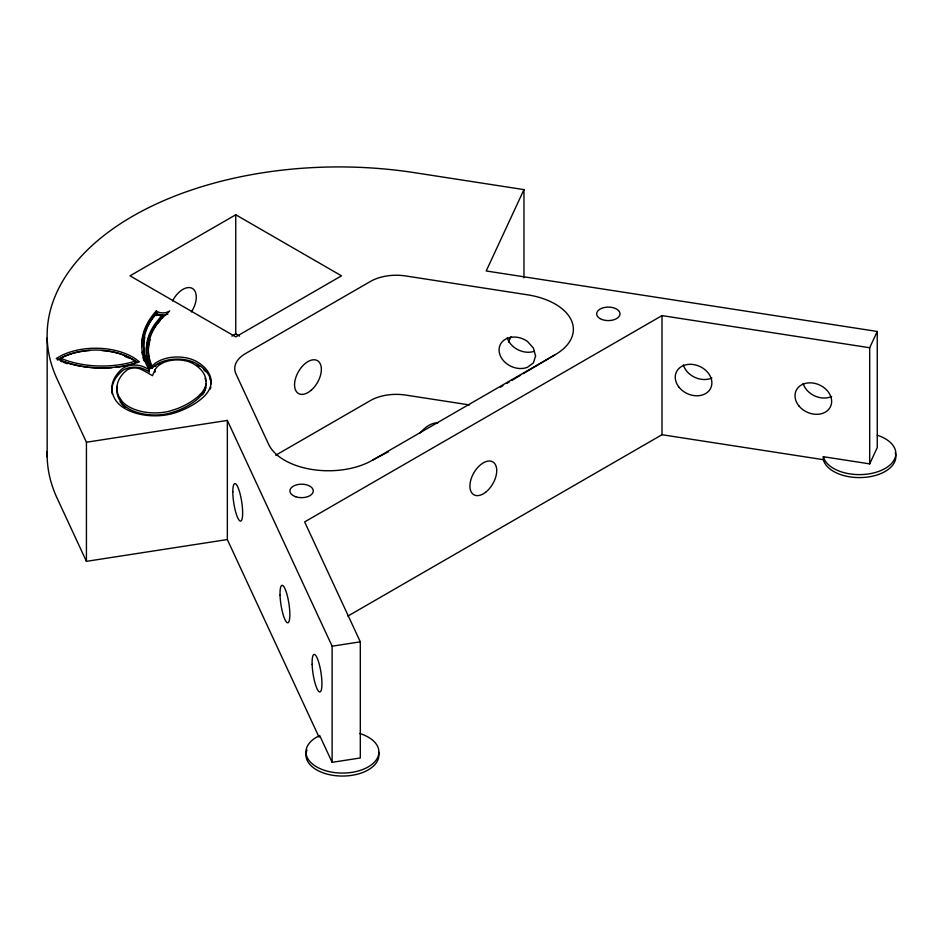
<?xml version="1.0" encoding="UTF-8"?>
<svg xmlns="http://www.w3.org/2000/svg" width="943" height="943" viewBox="0 0 943 943"><rect width="100%" height="100%" fill="white"/><g stroke="black" fill="none" stroke-linecap="round" stroke-linejoin="round"><path stroke-width="1.41" d="M47.174 337.983L47.174 457.096M319.076 737.202L227.346 539.549L86.426 561.344L86.426 442.232L57.075 378.98A291.776 168.455 0 0 1 414.425 172.663L523.966 189.614L486.211 270.971L877.249 331.464L877.249 447.607L869.694 463.873L823.333 456.707L823.487 460.267A36.471 21.052 0 0 0 865.839 477.264A36.471 21.052 0 0 0 895.272 452.805M508.489 342.073L510.965 336.745M869.694 463.873L869.694 347.743L877.249 331.464M149.607 366.662L150.067 366.061L148.357 361.676A116.331 67.165 0 0 1 155.642 323.107L162.444 314.679A3.23 1.862 0 0 1 158.318 315.292A3.23 1.862 0 0 1 156.727 313.005L154.204 316.011A123.722 71.432 0 0 0 148.452 364.611L149.607 368.772L150.067 366.061M158 323.166L159.78 320.962M169.705 310.907L160.982 319.158A114.398 66.045 0 0 0 152.106 366.19L152.106 368.312A29.646 17.115 0 0 1 157.811 363.739A27.677 15.984 0 0 1 197.17 363.974A49.484 28.573 0 0 1 211.114 383.825M500.391 387.219L502.914 385.722M506.709 383.471L509.232 381.974M511.754 380.477L520.595 375.22M523.129 373.723L554.696 354.969A62.002 35.799 0 0 0 571.352 320.302A62.002 35.799 0 0 0 527.42 294.794L405.726 275.957A36.471 21.052 0 0 0 370.493 281.415L245.428 353.625A36.471 21.052 0 0 0 235.986 373.958L268.59 444.224A62.002 35.799 0 0 0 312.781 469.59A62.002 35.799 0 0 0 372.839 459.972L388.422 451.791M235.75 214.78L130.016 275.827L235.75 336.875L341.484 275.827L235.75 214.78L235.75 333.893L231.931 336.109M275.745 455.233L370.493 400.527A36.471 21.052 0 0 1 405.726 395.082L469.473 404.936M372.839 459.972L554.696 354.969M869.694 347.743L661.998 315.61L304.648 521.915L360.309 641.829L360.309 757.972L332.125 762.333L319.701 735.564L318.899 735.929A36.471 21.052 0 0 0 317.756 767.519A36.471 21.052 0 0 0 372.167 764.219A36.471 21.052 0 0 0 359.672 733.454M347.896 616.074L661.998 434.723L823.333 459.677M57.346 359.99L61.861 357.444A52.549 30.341 0 0 1 81.947 351.397M62.203 361.876L60.953 361.322L60.953 358.352L63.865 356.702A49.437 28.538 0 0 1 132.268 359.424L134.755 361.287L134.755 363.397A73.283 42.305 0 0 1 60.446 360.379L56.226 358.505L61.861 355.322A52.549 30.341 0 0 1 134.578 358.222L139.411 361.817L133.387 363.857A70.171 40.514 0 0 1 115.741 367.357M134.755 361.287L133.387 361.735A70.171 40.514 0 0 1 62.203 358.906L60.953 358.352M86.426 442.232L227.346 420.425L332.125 646.191L332.125 762.333M332.125 646.191L360.309 641.829M60.953 360.462L62.203 361.016A70.171 40.514 0 0 0 80.98 366.297M235.75 333.893L239.569 336.109M137.478 362.501L134.578 360.332A52.549 30.341 0 0 0 101.903 350.572M119.997 401.612L122.236 404.547A36.954 21.335 0 0 0 125.148 407.223M149.607 368.772L148.452 366.721A123.722 71.432 0 0 1 144.821 337.193M148.452 367.581L149.607 369.644M112.217 393.903A59.598 34.408 0 0 1 122.26 370.929A14.899 8.605 0 0 1 143.749 368.996A60.222 34.773 0 0 1 149.289 371.825L149.289 369.715L146.589 364.917A125.655 72.552 0 0 1 156.243 311.025A8.369 4.833 0 0 0 168.868 311.485M148.499 370.422L149.289 371.825M86.426 561.344L57.075 498.104A291.776 168.455 0 0 1 47.174 451.567M148.357 363.798L150.067 368.183M823.333 456.707L823.487 457.296A36.471 21.052 0 0 0 880.503 470.722A36.471 21.052 0 0 0 877.285 435.218M661.998 315.61L661.998 434.723M523.966 189.614L523.966 277.855M227.346 420.425L227.346 539.549M162.444 314.679L162.444 317.661A3.23 1.862 0 0 1 161.89 318.027M156.727 313.005L156.727 315.127A3.23 1.862 0 0 0 156.55 315.599M156.243 311.025L156.243 313.995A125.655 72.552 0 0 0 153.155 317.614M534.115 351.35A18.966 14.958 24.9 0 1 507.263 337.794M420.095 432.978A26.321 15.194 -60 0 1 437.858 422.865M378.567 752.137A36.471 21.052 0 0 1 343.959 776.03A36.471 21.052 0 0 1 306.015 753.893M306.204 752.573A36.471 21.052 0 0 1 307.017 749.968M711.871 377.966A18.966 14.958 24.9 0 1 683.357 364.882M831.643 396.496A18.966 14.958 24.9 0 1 803.141 383.412M172.545 300.958A18.966 10.951 -60 0 1 192.36 288.44A18.966 10.951 -60 0 1 191.429 311.862M161.89 317.154A3.23 1.862 0 0 0 162.444 316.789L155.642 325.217A116.331 67.165 0 0 0 146.471 354.026M167.889 314.09A8.369 4.833 0 0 1 156.243 313.135A125.655 72.552 0 0 0 141.709 347.095M83.243 351.209A52.549 30.341 0 0 1 89.856 350.537M210.819 386.96A49.484 28.573 0 0 1 210.301 389.023M112.052 367.723A70.171 40.514 0 0 1 89.703 367.522M88.229 367.357A70.171 40.514 0 0 1 82.418 366.544M144.031 360.898A125.655 72.552 0 0 1 142.947 357.161M142.405 354.662A125.655 72.552 0 0 1 142.028 352.14M152.106 368.312A114.398 66.045 0 0 1 150.208 339.527M147.108 358.929A116.331 67.165 0 0 1 146.566 355.252M149.289 369.715A60.222 34.773 0 0 0 143.749 366.886A14.899 8.605 0 0 0 122.26 368.807A59.598 34.408 0 0 0 115.294 399.643A41.987 24.247 0 0 0 176.765 412.268A81.499 47.044 0 0 0 203.865 396.626A49.484 28.573 0 0 0 197.17 361.853A27.677 15.984 0 0 0 157.811 361.629A29.646 17.115 0 0 0 152.106 366.19M154.947 372.096A24.624 14.216 0 0 1 155.289 371.459M206.081 383.825A44.451 25.661 0 0 1 201.885 394.752L197.959 398.7A76.466 44.156 0 0 1 176.706 410.971L169.268 413.352A36.954 21.335 0 0 1 122.236 403.687L118.771 398.441A54.564 31.508 0 0 1 117.38 386.241M205.008 378.237A44.451 25.661 0 0 1 205.81 381.019M157.104 314.561A8.369 4.833 0 0 1 156.243 313.995M142.004 342.922A125.655 72.552 0 0 1 142.369 340.399M144.868 331.7A125.655 72.552 0 0 1 149.183 323.225M149.937 322.046A125.655 72.552 0 0 1 152.436 318.545M197.17 364.835A49.484 28.573 0 0 1 199.598 366.391M203.818 369.786A49.484 28.573 0 0 1 205.598 371.601M209.912 378.461A49.484 28.573 0 0 1 210.808 381.561M157.811 364.599A27.677 15.984 0 0 1 160.558 363.22M155.041 366.426A29.646 17.115 0 0 1 155.913 365.79M151.116 366.815A114.398 66.045 0 0 1 150.267 364.446M146.554 348.733A116.331 67.165 0 0 1 147.073 345.055M147.615 342.615A116.331 67.165 0 0 1 148.299 340.187M148.711 338.985A116.331 67.165 0 0 1 150.149 335.39M150.703 334.199A116.331 67.165 0 0 1 152.601 330.675M153.308 329.52A116.331 67.165 0 0 1 155.642 326.078M145.54 360.32A123.722 71.432 0 0 1 144.868 357.869M144.585 356.643A123.722 71.432 0 0 1 144.126 354.167M143.725 350.442A123.722 71.432 0 0 1 143.642 347.967M205.822 387.502A44.451 25.661 0 0 1 204.207 392.099M203.712 392.995A44.451 25.661 0 0 1 202.545 394.752M124.853 356.348A52.549 30.341 0 0 1 128.743 358.01M67.283 363.715A70.171 40.514 0 0 1 63.452 362.36M535.577 355.971L533.408 362.878L527.42 367.31A18.966 14.958 24.9 0 1 503.586 360.827A18.966 14.958 24.9 0 1 503.586 340.494A18.966 14.958 24.9 0 1 527.42 341.378L533.408 348.05L535.577 355.971M154.947 369.986L152.448 375.691L145.741 371.766A55.201 31.873 0 0 0 141.144 369.385L139.54 368.737A9.866 5.705 0 0 0 127.246 369.833L124.146 372.532A54.564 31.508 0 0 0 118.771 396.331L122.236 401.577A36.954 21.335 0 0 0 169.268 411.231L176.706 408.861A76.466 44.156 0 0 0 197.959 396.59L201.885 392.63A44.451 25.661 0 0 0 193.574 363.892A22.656 13.084 0 0 0 163.599 362.56L160.534 364.175A24.624 14.216 0 0 0 154.947 369.986M232.815 491.786A18.966 4.008 81.2 0 0 240.182 521.055A18.966 4.008 81.2 0 0 240.182 494.238A18.966 4.008 81.2 0 0 232.815 491.786M311.426 390.037A18.966 10.951 -60 0 0 317.437 360.65A18.966 10.951 -60 0 0 295.006 380.548A18.966 10.951 -60 0 0 311.426 390.037M600.066 318.604A11.67 6.742 0 0 0 619.598 315.587A11.67 6.742 0 0 0 605.3 307.335A11.67 6.742 0 0 0 600.066 318.604M295.76 496.761A11.67 6.742 0 0 0 313.265 490.926A11.67 6.742 0 0 0 295.76 485.091A11.67 6.742 0 0 0 295.76 496.761M798.969 405.973A18.966 14.958 24.9 0 0 830.359 406.916A18.966 14.958 24.9 0 0 810.65 382.846A18.966 14.958 24.9 0 0 798.969 405.973M679.196 387.443A18.966 14.958 24.9 0 0 710.586 388.386A18.966 14.958 24.9 0 0 690.877 364.316A18.966 14.958 24.9 0 0 679.196 387.443M280.047 595.151A18.966 4.008 81.2 0 0 287.804 622.804A18.966 4.008 81.2 0 0 286.92 594.208A18.966 4.008 81.2 0 0 280.047 595.151M312.133 664.308A18.966 4.008 81.2 0 0 319.901 691.95A18.966 4.008 81.2 0 0 319.017 663.365A18.966 4.008 81.2 0 0 312.133 664.308M486.388 491.633A18.966 10.951 -60 0 0 493.106 462.082A18.966 10.951 -60 0 0 470.486 481.26A18.966 10.951 -60 0 0 486.388 491.633"/></g></svg>
